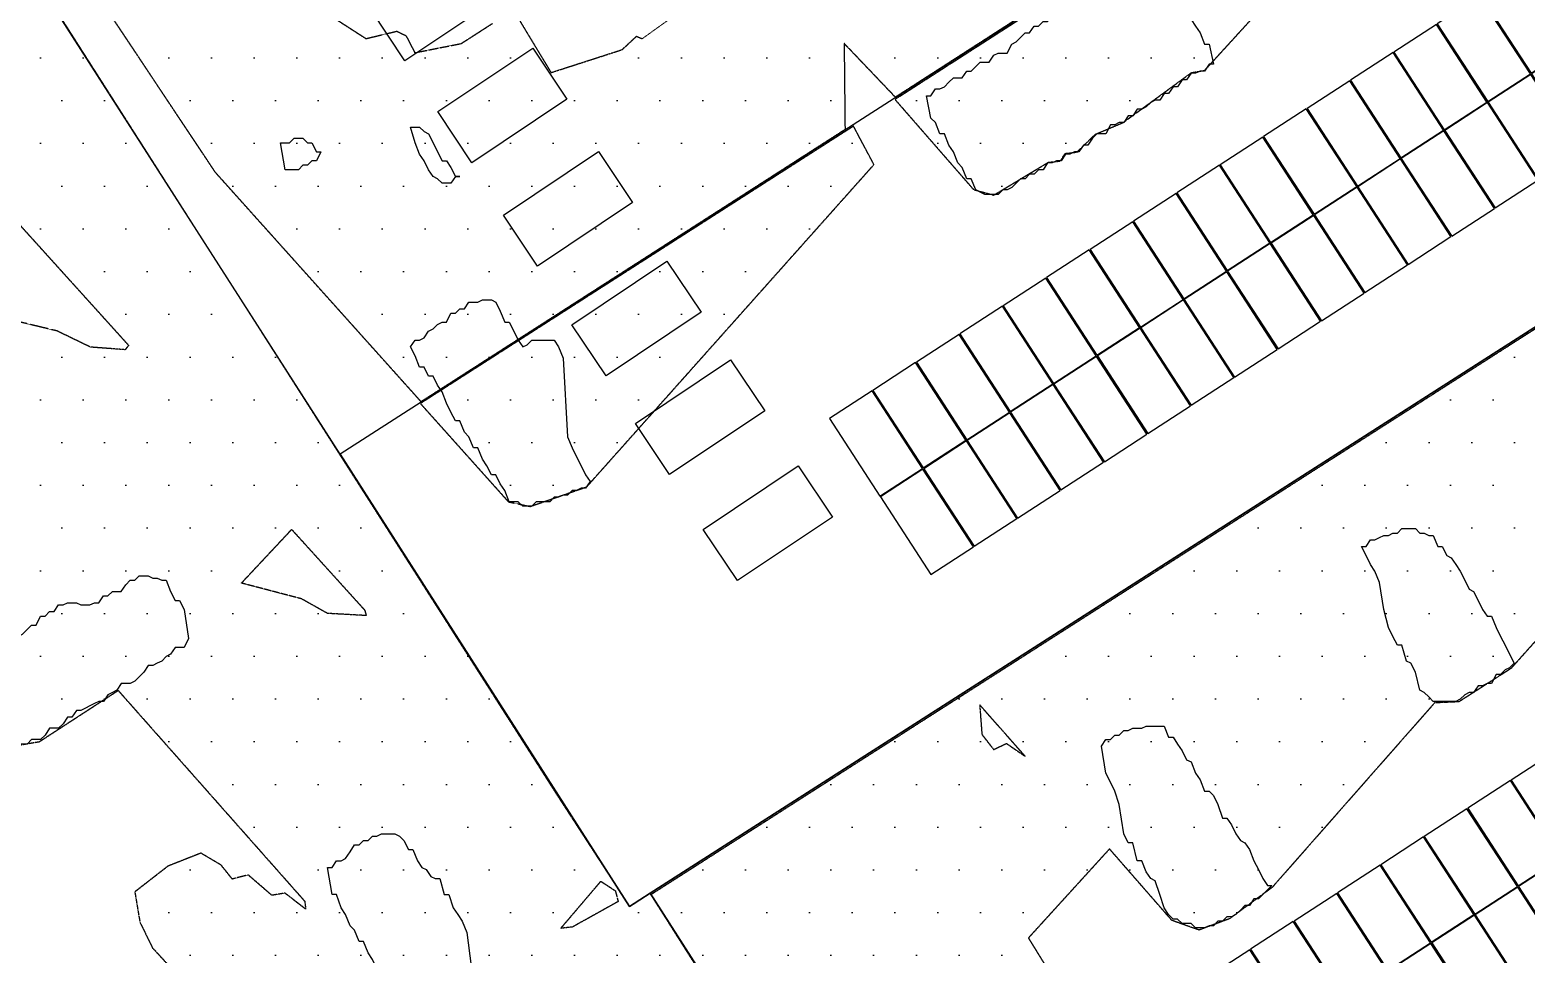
# Model space of a CAD drawing. Header units: millimetres. Extents: x -245826 to 350363, y -160205 to 260795.
# Drawn here: x -54052 to -20695, y -36166 to -15570 of the extents above; entities that cross this region are included whole.
import ezdxf

# ---------------------------------------------------------------- set-up
doc = ezdxf.new("R2010")
doc.units = ezdxf.units.MM
doc.linetypes.add('DASHED', pattern=[1.524, 1.27, -0.254])
for name, color, linetype in [('Module', 7, 'ByLayer'), ('Obstruction', 7, 'ByLayer'), ('Ridge Line', 7, 'ByLayer'), ('Shading', 8, 'DASHED')]:
    doc.layers.add(name, color=color, linetype=linetype)

# ---------------------------------------------------------------- blocks, each defined once
blk = doc.blocks.new('*U1')
at = {"layer": 'Ridge Line', "color": 30}
for p, q in [((-8620, -301, 19048), (-47137, -25025, 19047)), ((-8620, -301, 19107), (-47137, -25025, 19107)), ((-6840, -13456, 9448), (-40222, -34806, 9448)), ((-40222, -34806, 18755), (-6840, -13456, 18755)), ((-47137, -25025, 11038), (-53590, -14948, 11038)), ((-47137, -25025, 19107), (-53590, -14948, 18815)), ((-40685, -35103, 11038), (-47137, -25025, 11038)), ((-47137, -25025, 19047), (-40685, -35103, 18755)), ((-40222, -34806, 11038), (-40685, -35103, 11038)), ((-40685, -35103, 18755), (-40222, -34806, 18755)), ((-40222, -34806, 9448), (-33058, -46006, 9448)), ((-33058, -46006, 11038), (-40222, -34806, 11038))]:
    blk.add_line(p, q, dxfattribs=at)
at = {"flags": 1}
for tag in ['unit_id', 'unit_name']:
    blk.add_attdef(tag, (0, 0), '', height=2.5, dxfattribs=at)
blk = doc.blocks.new('*U10')
at = {"layer": 'Module', "color": 0}
blk.add_polyline3d([(0, 0, 0), (95.1, 61.7, 0), (-17.2, 234.8, 119.1), (-112.3, 173, 119.1)], close=True, dxfattribs=at)
at = {"flags": 1}
for tag in ['mounting-hole-spacing1', 'mounting-hole-spacing2', 'module-material', 'vmpo', 'voco', 'silicon-material', 'panel-length', 'panel-width', 'panel-height', 'userid', 'theme', 'note', 'name', 'pmax', 'company-name', 'id', 'impo', 'isco']:
    blk.add_attdef(tag, (0, 0), '', height=2.5, dxfattribs=at)
blk = doc.blocks.new('*U11')
at = {"layer": 'Module', "color": 1}
for p in [(-1990.5, -3401.9, 1114.9), (-2087.3, -3464.7, 1114.9), (-2184.1, -3527.6, 1114.9), (-2280.9, -3590.4, 1114.9), (-2377.7, -3653.2, 1114.9), (-1974.1, -3639.2, 994.8), (-2070.9, -3702, 994.8), (-2474.5, -3716.1, 1114.9), (-2167.7, -3764.9, 994.8), (-2571.3, -3778.9, 1114.9), (-2264.5, -3827.7, 994.8), (-2668.1, -3841.7, 1114.9)]:
    blk.add_blockref('*U10', p, dxfattribs=at)
at = {"flags": 1}
for tag in ['offset-x', 'offset-y', 'mode', 'tilt', 'azimuth', 'align', 'array-mode', 'panel-x', 'panel-y', 'panel-per-row', 'bracket-type', 'bracket-value', 'row-per-array']:
    blk.add_attdef(tag, (0, 0), '', height=2.5, dxfattribs=at)
blk = doc.blocks.new('*U16')
at = {"layer": 'Module', "color": 0}
blk.add_polyline3d([(0, 0, 0), (95.1, 61.7, 0), (-17.2, 234.8, 119.1), (-112.3, 173, 119.1)], close=True, dxfattribs=at)
at = {"flags": 1}
for tag in ['mounting-hole-spacing1', 'mounting-hole-spacing2', 'module-material', 'vmpo', 'voco', 'silicon-material', 'panel-length', 'panel-width', 'panel-height', 'userid', 'theme', 'note', 'name', 'pmax', 'company-name', 'id', 'impo', 'isco']:
    blk.add_attdef(tag, (0, 0), '', height=2.5, dxfattribs=at)
blk = doc.blocks.new('*U17')
at = {"layer": 'Module', "color": 72}
for p in [(-703.2, -773.9, 2052.5), (-800, -836.8, 2052.5), (-896.8, -899.6, 2052.4), (-993.6, -962.4, 2052.4), (-589.9, -948.4, 1932.4), (-1090.4, -1025.3, 2052.4), (-686.7, -1011.2, 1932.4), (-1187.1, -1088.1, 2052.4), (-783.5, -1074.1, 1932.3), (-1283.9, -1150.9, 2052.4), (-880.3, -1136.9, 1932.3), (-977.1, -1199.7, 1932.3), (-1380.7, -1213.8, 2052.4), (-1073.9, -1262.6, 1932.3), (-1477.5, -1276.6, 2052.3), (-1170.7, -1325.4, 1932.3), (-1574.3, -1339.4, 2052.3), (-1267.5, -1388.2, 1932.3), (-1671.1, -1402.3, 2052.3), (-1767.9, -1465.1, 2052.3), (-1364.3, -1451.1, 1932.2), (-1864.7, -1527.9, 2052.3), (-1461.1, -1513.9, 1932.2), (-1961.5, -1590.8, 2052.3), (-1557.9, -1576.7, 1932.2), (-2058.3, -1653.6, 2052.2), (-1654.6, -1639.6, 1932.2), (-1751.4, -1702.4, 1932.2), (-2155.1, -1716.4, 2052.2), (-1848.2, -1765.2, 1932.2), (-2251.9, -1779.3, 2052.2), (-1945, -1828.1, 1932.1), (-2348.7, -1842.1, 2052.2), (-2041.8, -1890.9, 1932.1), (-2445.5, -1904.9, 2052.2), (-2542.3, -1967.8, 2052.2), (-2138.6, -1953.8, 1932.1), (-2639.1, -2030.6, 2052.1), (-2235.4, -2016.6, 1932.1), (-2735.8, -2093.4, 2052.1), (-2332.2, -2079.4, 1932.1), (-2832.6, -2156.3, 2052.1), (-2429, -2142.3, 1932.1), (-2929.4, -2219.1, 2052.1), (-2525.8, -2205.1, 1932), (-2622.6, -2267.9, 1932), (-3026.2, -2281.9, 2052.1), (-2719.4, -2330.8, 1932), (-3123, -2344.8, 2052.1), (-2816.2, -2393.6, 1932), (-3219.8, -2407.6, 2052), (-2913, -2456.4, 1932), (-3316.6, -2470.5, 2052), (-3413.4, -2533.3, 2052), (-3009.8, -2519.3, 1932), (-3510.2, -2596.1, 2052), (-3106.5, -2582.1, 1931.9), (-3203.3, -2644.9, 1931.9), (-3300.1, -2707.8, 1931.9), (-3396.9, -2770.6, 1931.9)]:
    blk.add_blockref('*U16', p, dxfattribs=at)
at = {"flags": 1}
for tag in ['offset-x', 'offset-y', 'mode', 'tilt', 'azimuth', 'align', 'array-mode', 'panel-x', 'panel-y', 'panel-per-row', 'bracket-type', 'bracket-value', 'row-per-array']:
    blk.add_attdef(tag, (0, 0), '', height=2.5, dxfattribs=at)
blk = doc.blocks.new('*U110')
at = {"layer": 'Obstruction', "color": 1}
blk.add_polyline3d([(-30164, -31535, 11829), (-30064, -31385, 11829), (-29964, -31385, 11829), (-29864, -31285, 11829), (-29764, -31285, 11829), (-29664, -31185, 11829), (-29564, -31185, 11829), (-29464, -31135, 11829), (-29364, -31135, 11829), (-29264, -31135, 11829), (-29164, -31085, 11829), (-29064, -31085, 11829), (-28964, -31085, 11829), (-28864, -31085, 11829), (-28764, -31085, 11829), (-28664, -31335, 11829), (-28564, -31335, 11829), (-28464, -31485, 11829), (-28364, -31635, 11829), (-28264, -31835, 11829), (-28164, -31885, 11829), (-28064, -32135, 11829), (-27964, -32285, 11829), (-27864, -32535, 11829), (-27764, -32535, 11829), (-27664, -32635, 11829), (-27564, -32835, 11829), (-27464, -33135, 11829), (-27364, -33135, 11829), (-27264, -33285, 11829), (-27164, -33485, 11829), (-27064, -33635, 11829), (-26964, -33685, 11829), (-26864, -33835, 11829), (-26764, -34085, 11829), (-26664, -34285, 11829), (-26564, -34485, 11829), (-26464, -34635, 11829), (-26464, -34635, 11829), (-26364, -34635, 11829), (-26364, -34635, 11829), (-26464, -34735, 11829), (-26564, -34835, 11829), (-26664, -34935, 11829), (-26764, -34935, 11829), (-26864, -35085, 11829), (-26964, -35085, 11829), (-27064, -35185, 11829), (-27164, -35285, 11829), (-27264, -35335, 11829), (-27364, -35335, 11829), (-27464, -35435, 11829), (-27564, -35435, 11829), (-27664, -35535, 11829), (-27764, -35535, 11829), (-27864, -35585, 11829), (-27964, -35585, 11829), (-28064, -35585, 11829), (-28164, -35485, 11829), (-28264, -35485, 11829), (-28364, -35485, 11829), (-28464, -35385, 11829), (-28564, -35385, 11829), (-28664, -35285, 11829), (-28764, -35135, 11829), (-28864, -34835, 11829), (-28964, -34535, 11829), (-29064, -34485, 11829), (-29164, -34335, 11829), (-29264, -34085, 11829), (-29364, -34085, 11829), (-29464, -33685, 11829), (-29564, -33685, 11829), (-29664, -33485, 11829), (-29764, -32835, 11829), (-29864, -32535, 11829), (-29964, -32335, 11829), (-30064, -32135, 11829), (-30064, -32135, 11829)], close=True, dxfattribs=at)
at = {"flags": 1}
for tag in ['height', 'shape']:
    blk.add_attdef(tag, (0, 0), '', height=2.5, dxfattribs=at)
blk = doc.blocks.new('*U111')
at = {"layer": 'Obstruction', "color": 1}
blk.add_polyline3d([(-24364, -27085, 11629), (-24264, -27085, 11629), (-24164, -26935, 11629), (-24064, -26935, 11629), (-23964, -26885, 11629), (-23864, -26835, 11629), (-23764, -26835, 11629), (-23664, -26785, 11629), (-23564, -26785, 11629), (-23464, -26685, 11629), (-23364, -26685, 11629), (-23264, -26685, 11629), (-23164, -26685, 11629), (-23064, -26785, 11629), (-22964, -26785, 11629), (-22864, -26835, 11629), (-22764, -26835, 11629), (-22664, -27085, 11629), (-22564, -27085, 11629), (-22464, -27285, 11629), (-22364, -27335, 11629), (-22264, -27485, 11629), (-22164, -27635, 11629), (-22064, -27835, 11629), (-21964, -28035, 11629), (-21864, -28085, 11629), (-21764, -28285, 11629), (-21664, -28485, 11629), (-21564, -28635, 11629), (-21464, -28635, 11629), (-21364, -28885, 11629), (-21264, -29085, 11629), (-21164, -29285, 11629), (-21064, -29485, 11629), (-21064, -29485, 11629), (-20964, -29685, 11629), (-20964, -29685, 11629), (-21064, -29785, 11629), (-21164, -29835, 11629), (-21264, -29935, 11629), (-21364, -29935, 11629), (-21464, -30135, 11629), (-21564, -30135, 11629), (-21664, -30185, 11629), (-21764, -30185, 11629), (-21864, -30335, 11629), (-21964, -30335, 11629), (-22064, -30385, 11629), (-22164, -30485, 11629), (-22264, -30535, 11629), (-22364, -30535, 11629), (-22464, -30535, 11629), (-22564, -30535, 11629), (-22664, -30535, 11629), (-22764, -30535, 11629), (-22864, -30435, 11629), (-22964, -30335, 11629), (-23064, -30285, 11629), (-23164, -29885, 11629), (-23264, -29685, 11629), (-23364, -29635, 11629), (-23464, -29285, 11629), (-23564, -29285, 11629), (-23664, -29085, 11629), (-23764, -28885, 11629), (-23864, -28485, 11629), (-23964, -27885, 11629), (-24064, -27635, 11629), (-24164, -27485, 11629), (-24264, -27285, 11629), (-24264, -27285, 11629)], close=True, dxfattribs=at)
at = {"flags": 1}
for tag in ['height', 'shape']:
    blk.add_attdef(tag, (0, 0), '', height=2.5, dxfattribs=at)
blk = doc.blocks.new('*U120')
at = {"layer": 'Obstruction', "color": 1}
blk.add_polyline3d([(-47414, -34235, 13329), (-47314, -34235, 13329), (-47214, -34085, 13329), (-47114, -34085, 13329), (-47014, -34035, 13329), (-46914, -33885, 13329), (-46814, -33735, 13329), (-46714, -33735, 13329), (-46614, -33635, 13329), (-46514, -33635, 13329), (-46414, -33535, 13329), (-46314, -33535, 13329), (-46214, -33485, 13329), (-46114, -33485, 13329), (-46014, -33485, 13329), (-45914, -33485, 13329), (-45814, -33535, 13329), (-45714, -33635, 13329), (-45614, -33835, 13329), (-45514, -33835, 13329), (-45414, -34085, 13329), (-45314, -34235, 13329), (-45214, -34285, 13329), (-45114, -34435, 13329), (-45014, -34485, 13329), (-44914, -34485, 13329), (-44814, -34835, 13329), (-44714, -34835, 13329), (-44614, -35135, 13329), (-44514, -35285, 13329), (-44414, -35435, 13329), (-44314, -35685, 13329), (-44214, -36435, 13329), (-44114, -36435, 13329), (-44014, -36635, 13329), (-43914, -36635, 13329), (-43814, -36835, 13329), (-43814, -36835, 13329), (-43714, -37085, 13329), (-43714, -37085, 13329), (-43814, -37335, 13329), (-43914, -37335, 13329), (-44014, -37335, 13329), (-44114, -37485, 13329), (-44214, -37485, 13329), (-44314, -37635, 13329), (-44414, -37685, 13329), (-44514, -37835, 13329), (-44614, -37885, 13329), (-44714, -37885, 13329), (-44814, -38085, 13329), (-44914, -38085, 13329), (-45014, -38085, 13329), (-45114, -37885, 13329), (-45214, -37885, 13329), (-45314, -37885, 13329), (-45414, -37685, 13329), (-45514, -37685, 13329), (-45614, -37485, 13329), (-45714, -37335, 13329), (-45814, -37085, 13329), (-45914, -36885, 13329), (-46014, -36835, 13329), (-46114, -36685, 13329), (-46214, -36485, 13329), (-46314, -36485, 13329), (-46414, -36285, 13329), (-46514, -36135, 13329), (-46614, -35885, 13329), (-46714, -35885, 13329), (-46814, -35635, 13329), (-46914, -35535, 13329), (-47014, -35285, 13329), (-47114, -35135, 13329), (-47214, -34835, 13329), (-47314, -34835, 13329), (-47314, -34835, 13329)], close=True, dxfattribs=at)
at = {"flags": 1}
for tag in ['height', 'shape']:
    blk.add_attdef(tag, (0, 0), '', height=2.5, dxfattribs=at)
blk = doc.blocks.new('*U123')
at = {"layer": 'Obstruction', "color": 1}
blk.add_polyline3d([(-55214, -29635, 13429), (-55114, -29635, 13429), (-55014, -29485, 13429), (-54914, -29485, 13429), (-54814, -29335, 13429), (-54714, -29335, 13429), (-54614, -29185, 13429), (-54514, -29185, 13429), (-54414, -29085, 13429), (-54314, -29085, 13429), (-54214, -29035, 13429), (-54114, -28935, 13429), (-54014, -28835, 13429), (-53914, -28835, 13429), (-53814, -28635, 13429), (-53714, -28635, 13429), (-53614, -28535, 13429), (-53514, -28535, 13429), (-53414, -28385, 13429), (-53314, -28385, 13429), (-53214, -28335, 13429), (-53114, -28335, 13429), (-53014, -28335, 13429), (-52914, -28385, 13429), (-52814, -28385, 13429), (-52714, -28385, 13429), (-52614, -28335, 13429), (-52514, -28335, 13429), (-52414, -28185, 13429), (-52314, -28185, 13429), (-52214, -28085, 13429), (-52114, -28085, 13429), (-52014, -28085, 13429), (-51914, -27935, 13429), (-51814, -27835, 13429), (-51714, -27835, 13429), (-51614, -27735, 13429), (-51514, -27735, 13429), (-51414, -27735, 13429), (-51314, -27785, 13429), (-51214, -27785, 13429), (-51114, -27835, 13429), (-51014, -27835, 13429), (-50914, -28085, 13429), (-50814, -28285, 13429), (-50714, -28285, 13429), (-50614, -28485, 13429), (-50614, -28485, 13429), (-50514, -29135, 13429), (-50514, -29135, 13429), (-50614, -29335, 13429), (-50714, -29335, 13429), (-50814, -29335, 13429), (-50914, -29485, 13429), (-51014, -29535, 13429), (-51114, -29635, 13429), (-51214, -29685, 13429), (-51314, -29735, 13429), (-51414, -29735, 13429), (-51514, -29885, 13429), (-51614, -29985, 13429), (-51714, -30085, 13429), (-51814, -30135, 13429), (-51914, -30135, 13429), (-52014, -30135, 13429), (-52114, -30285, 13429), (-52214, -30335, 13429), (-52314, -30385, 13429), (-52414, -30535, 13429), (-52514, -30535, 13429), (-52614, -30585, 13429), (-52714, -30635, 13429), (-52814, -30685, 13429), (-52914, -30735, 13429), (-53014, -30735, 13429), (-53114, -30885, 13429), (-53214, -30885, 13429), (-53314, -31035, 13429), (-53414, -31135, 13429), (-53514, -31135, 13429), (-53614, -31135, 13429), (-53714, -31285, 13429), (-53814, -31385, 13429), (-53914, -31385, 13429), (-54014, -31385, 13429), (-54114, -31485, 13429), (-54214, -31485, 13429), (-54314, -31485, 13429), (-54414, -31485, 13429), (-54514, -31335, 13429), (-54614, -31085, 13429), (-54714, -31085, 13429), (-54814, -30635, 13429), (-54914, -30535, 13429), (-55014, -30335, 13429), (-55114, -30335, 13429), (-55114, -30335, 13429)], close=True, dxfattribs=at)
at = {"flags": 1}
for tag in ['height', 'shape']:
    blk.add_attdef(tag, (0, 0), '', height=2.5, dxfattribs=at)
blk = doc.blocks.new('*U145')
at = {"layer": 'Obstruction', "color": 1}
blk.add_polyline3d([(-48464, -18085, 19679), (-48364, -18085, 19679), (-48264, -18085, 19679), (-48164, -17985, 19679), (-48064, -17985, 19679), (-47964, -17985, 19679), (-47864, -18085, 19679), (-47764, -18085, 19679), (-47664, -18285, 19679), (-47664, -18285, 19679), (-47564, -18285, 19679), (-47564, -18285, 19679), (-47664, -18485, 19679), (-47764, -18485, 19679), (-47864, -18585, 19679), (-47964, -18585, 19679), (-48064, -18685, 19679), (-48164, -18685, 19679), (-48264, -18685, 19679), (-48364, -18685, 19679), (-48364, -18685, 19679)], close=True, dxfattribs=at)
at = {"flags": 1}
for tag in ['height', 'shape']:
    blk.add_attdef(tag, (0, 0), '', height=2.5, dxfattribs=at)
blk = doc.blocks.new('*U146')
at = {"layer": 'Obstruction', "color": 1}
blk.add_polyline3d([(-45564, -17735, 19729), (-45464, -17735, 19729), (-45364, -17735, 19729), (-45264, -17835, 19729), (-45164, -17885, 19729), (-45064, -18085, 19729), (-44964, -18285, 19729), (-44864, -18485, 19729), (-44764, -18485, 19729), (-44664, -18635, 19729), (-44564, -18835, 19729), (-44564, -18835, 19729), (-44464, -18835, 19729), (-44464, -18835, 19729), (-44564, -18835, 19729), (-44664, -18985, 19729), (-44764, -18985, 19729), (-44864, -18985, 19729), (-44964, -18885, 19729), (-45064, -18835, 19729), (-45164, -18685, 19729), (-45264, -18485, 19729), (-45364, -18335, 19729), (-45464, -18085, 19729), (-45464, -18085, 19729)], close=True, dxfattribs=at)
at = {"flags": 1}
for tag in ['height', 'shape']:
    blk.add_attdef(tag, (0, 0), '', height=2.5, dxfattribs=at)
blk = doc.blocks.new('*U147')
at = {"layer": 'Obstruction', "color": 1}
blk.add_polyline3d([(-34064, -17035, 22129), (-33964, -17035, 22129), (-33864, -16885, 22129), (-33764, -16885, 22129), (-33664, -16835, 22129), (-33564, -16735, 22129), (-33464, -16635, 22129), (-33364, -16635, 22129), (-33264, -16635, 22129), (-33164, -16485, 22129), (-33064, -16485, 22129), (-32964, -16385, 22129), (-32864, -16285, 22129), (-32764, -16285, 22129), (-32664, -16285, 22129), (-32564, -16135, 22129), (-32464, -16085, 22129), (-32364, -16085, 22129), (-32264, -16085, 22129), (-32164, -15885, 22129), (-32064, -15835, 22129), (-31964, -15735, 22129), (-31864, -15635, 22129), (-31764, -15635, 22129), (-31664, -15485, 22129), (-31564, -15485, 22129), (-31464, -15385, 22129), (-31364, -15385, 22129), (-31264, -15285, 22129), (-31164, -15285, 22129), (-31064, -15235, 22129), (-30964, -15135, 22129), (-30864, -15035, 22129), (-30764, -15035, 22129), (-30664, -14835, 22129), (-30564, -14835, 22129), (-30464, -14685, 22129), (-30364, -14685, 22129), (-30264, -14485, 22129), (-30164, -14485, 22129), (-30064, -14385, 22129), (-29964, -14385, 22129), (-29864, -14335, 22129), (-29764, -14335, 22129), (-29664, -14285, 22129), (-29564, -14285, 22129), (-29464, -14135, 22129), (-29364, -14135, 22129), (-29264, -14135, 22129), (-29164, -14135, 22129), (-29064, -14135, 22129), (-28964, -14285, 22129), (-28864, -14485, 22129), (-28764, -14485, 22129), (-28664, -14635, 22129), (-28564, -14635, 22129), (-28464, -14835, 22129), (-28364, -15085, 22129), (-28264, -15335, 22129), (-28164, -15335, 22129), (-28064, -15485, 22129), (-27964, -15635, 22129), (-27864, -15885, 22129), (-27764, -15885, 22129), (-27764, -15885, 22129), (-27664, -16335, 22129), (-27664, -16335, 22129), (-27764, -16335, 22129), (-27864, -16485, 22129), (-27964, -16485, 22129), (-28064, -16535, 22129), (-28164, -16535, 22129), (-28264, -16685, 22129), (-28364, -16685, 22129), (-28464, -16835, 22129), (-28564, -16835, 22129), (-28664, -16985, 22129), (-28764, -16985, 22129), (-28864, -17135, 22129), (-28964, -17135, 22129), (-29064, -17185, 22129), (-29164, -17285, 22129), (-29264, -17335, 22129), (-29364, -17335, 22129), (-29464, -17485, 22129), (-29564, -17485, 22129), (-29664, -17635, 22129), (-29764, -17635, 22129), (-29864, -17685, 22129), (-29964, -17685, 22129), (-30064, -17885, 22129), (-30164, -17885, 22129), (-30264, -17885, 22129), (-30364, -17985, 22129), (-30464, -18135, 22129), (-30564, -18135, 22129), (-30664, -18285, 22129), (-30764, -18285, 22129), (-30864, -18335, 22129), (-30964, -18335, 22129), (-31064, -18485, 22129), (-31164, -18485, 22129), (-31264, -18535, 22129), (-31364, -18535, 22129), (-31464, -18685, 22129), (-31564, -18685, 22129), (-31664, -18785, 22129), (-31764, -18785, 22129), (-31864, -18885, 22129), (-31964, -18885, 22129), (-32064, -18985, 22129), (-32164, -19085, 22129), (-32264, -19135, 22129), (-32364, -19135, 22129), (-32464, -19235, 22129), (-32564, -19235, 22129), (-32664, -19235, 22129), (-32764, -19235, 22129), (-32864, -19185, 22129), (-32964, -19135, 22129), (-33064, -18885, 22129), (-33164, -18885, 22129), (-33264, -18635, 22129), (-33364, -18535, 22129), (-33464, -18285, 22129), (-33564, -18135, 22129), (-33664, -17885, 22129), (-33764, -17885, 22129), (-33864, -17635, 22129), (-33964, -17535, 22129), (-33964, -17535, 22129)], close=True, dxfattribs=at)
at = {"flags": 1}
for tag in ['height', 'shape']:
    blk.add_attdef(tag, (0, 0), '', height=2.5, dxfattribs=at)
blk = doc.blocks.new('*U151')
at = {"layer": 'Obstruction', "color": 1}
blk.add_polyline3d([(-45564, -22635, 21279), (-45464, -22485, 21279), (-45364, -22485, 21279), (-45264, -22435, 21279), (-45164, -22285, 21279), (-45064, -22235, 21279), (-44964, -22135, 21279), (-44864, -22085, 21279), (-44764, -22085, 21279), (-44664, -21885, 21279), (-44564, -21885, 21279), (-44464, -21785, 21279), (-44364, -21785, 21279), (-44264, -21635, 21279), (-44164, -21635, 21279), (-44064, -21635, 21279), (-43964, -21585, 21279), (-43864, -21585, 21279), (-43764, -21585, 21279), (-43664, -21635, 21279), (-43564, -21835, 21279), (-43464, -22085, 21279), (-43364, -22085, 21279), (-43264, -22285, 21279), (-43164, -22485, 21279), (-43064, -22635, 21279), (-42964, -22585, 21279), (-42864, -22485, 21279), (-42764, -22485, 21279), (-42664, -22485, 21279), (-42564, -22485, 21279), (-42464, -22485, 21279), (-42364, -22485, 21279), (-42264, -22635, 21279), (-42164, -22885, 21279), (-42064, -24635, 21279), (-41964, -24885, 21279), (-41864, -25085, 21279), (-41764, -25285, 21279), (-41664, -25485, 21279), (-41664, -25485, 21279), (-41564, -25635, 21279), (-41564, -25635, 21279), (-41664, -25785, 21279), (-41764, -25785, 21279), (-41864, -25835, 21279), (-41964, -25835, 21279), (-42064, -25935, 21279), (-42164, -25935, 21279), (-42264, -25985, 21279), (-42364, -25985, 21279), (-42464, -26085, 21279), (-42564, -26085, 21279), (-42664, -26085, 21279), (-42764, -26085, 21279), (-42864, -26185, 21279), (-42964, -26185, 21279), (-43064, -26185, 21279), (-43164, -26085, 21279), (-43264, -26085, 21279), (-43364, -26085, 21279), (-43464, -25835, 21279), (-43564, -25685, 21279), (-43664, -25485, 21279), (-43764, -25485, 21279), (-43864, -25285, 21279), (-43964, -25135, 21279), (-44064, -24885, 21279), (-44164, -24885, 21279), (-44264, -24635, 21279), (-44364, -24535, 21279), (-44464, -24285, 21279), (-44564, -24285, 21279), (-44664, -24085, 21279), (-44764, -23885, 21279), (-44864, -23635, 21279), (-44964, -23485, 21279), (-45064, -23285, 21279), (-45164, -23285, 21279), (-45264, -23085, 21279), (-45364, -23085, 21279), (-45464, -22835, 21279), (-45464, -22835, 21279)], close=True, dxfattribs=at)
at = {"flags": 1}
for tag in ['height', 'shape']:
    blk.add_attdef(tag, (0, 0), '', height=2.5, dxfattribs=at)
blk = doc.blocks.new('*U232')
at = {"layer": 'Obstruction', "color": 1}
blk.add_polyline3d([(-30164, -31535, 11829), (-30064, -31385, 11829), (-29964, -31385, 11829), (-29864, -31285, 11829), (-29764, -31285, 11829), (-29664, -31185, 11829), (-29564, -31185, 11829), (-29464, -31135, 11829), (-29364, -31135, 11829), (-29264, -31135, 11829), (-29164, -31085, 11829), (-29064, -31085, 11829), (-28964, -31085, 11829), (-28864, -31085, 11829), (-28764, -31085, 11829), (-28664, -31335, 11829), (-28564, -31335, 11829), (-28464, -31485, 11829), (-28364, -31635, 11829), (-28264, -31835, 11829), (-28164, -31885, 11829), (-28064, -32135, 11829), (-27964, -32285, 11829), (-27864, -32535, 11829), (-27764, -32535, 11829), (-27664, -32635, 11829), (-27564, -32835, 11829), (-27464, -33135, 11829), (-27364, -33135, 11829), (-27264, -33285, 11829), (-27164, -33485, 11829), (-27064, -33635, 11829), (-26964, -33685, 11829), (-26864, -33835, 11829), (-26764, -34085, 11829), (-26664, -34285, 11829), (-26564, -34485, 11829), (-26464, -34635, 11829), (-26464, -34635, 11829), (-26364, -34635, 11829), (-26364, -34635, 11829), (-26464, -34735, 11829), (-26564, -34835, 11829), (-26664, -34935, 11829), (-26764, -34935, 11829), (-26864, -35085, 11829), (-26964, -35085, 11829), (-27064, -35185, 11829), (-27164, -35285, 11829), (-27264, -35335, 11829), (-27364, -35335, 11829), (-27464, -35435, 11829), (-27564, -35435, 11829), (-27664, -35535, 11829), (-27764, -35535, 11829), (-27864, -35585, 11829), (-27964, -35585, 11829), (-28064, -35585, 11829), (-28164, -35485, 11829), (-28264, -35485, 11829), (-28364, -35485, 11829), (-28464, -35385, 11829), (-28564, -35385, 11829), (-28664, -35285, 11829), (-28764, -35135, 11829), (-28864, -34835, 11829), (-28964, -34535, 11829), (-29064, -34485, 11829), (-29164, -34335, 11829), (-29264, -34085, 11829), (-29364, -34085, 11829), (-29464, -33685, 11829), (-29564, -33685, 11829), (-29664, -33485, 11829), (-29764, -32835, 11829), (-29864, -32535, 11829), (-29964, -32335, 11829), (-30064, -32135, 11829), (-30064, -32135, 11829)], close=True, dxfattribs=at)
at = {"flags": 1}
for tag in ['height', 'shape']:
    blk.add_attdef(tag, (0, 0), '', height=2.5, dxfattribs=at)
blk = doc.blocks.new('*U233')
at = {"layer": 'Obstruction', "color": 1}
blk.add_polyline3d([(-24364, -27085, 11629), (-24264, -27085, 11629), (-24164, -26935, 11629), (-24064, -26935, 11629), (-23964, -26885, 11629), (-23864, -26835, 11629), (-23764, -26835, 11629), (-23664, -26785, 11629), (-23564, -26785, 11629), (-23464, -26685, 11629), (-23364, -26685, 11629), (-23264, -26685, 11629), (-23164, -26685, 11629), (-23064, -26785, 11629), (-22964, -26785, 11629), (-22864, -26835, 11629), (-22764, -26835, 11629), (-22664, -27085, 11629), (-22564, -27085, 11629), (-22464, -27285, 11629), (-22364, -27335, 11629), (-22264, -27485, 11629), (-22164, -27635, 11629), (-22064, -27835, 11629), (-21964, -28035, 11629), (-21864, -28085, 11629), (-21764, -28285, 11629), (-21664, -28485, 11629), (-21564, -28635, 11629), (-21464, -28635, 11629), (-21364, -28885, 11629), (-21264, -29085, 11629), (-21164, -29285, 11629), (-21064, -29485, 11629), (-21064, -29485, 11629), (-20964, -29685, 11629), (-20964, -29685, 11629), (-21064, -29785, 11629), (-21164, -29835, 11629), (-21264, -29935, 11629), (-21364, -29935, 11629), (-21464, -30135, 11629), (-21564, -30135, 11629), (-21664, -30185, 11629), (-21764, -30185, 11629), (-21864, -30335, 11629), (-21964, -30335, 11629), (-22064, -30385, 11629), (-22164, -30485, 11629), (-22264, -30535, 11629), (-22364, -30535, 11629), (-22464, -30535, 11629), (-22564, -30535, 11629), (-22664, -30535, 11629), (-22764, -30535, 11629), (-22864, -30435, 11629), (-22964, -30335, 11629), (-23064, -30285, 11629), (-23164, -29885, 11629), (-23264, -29685, 11629), (-23364, -29635, 11629), (-23464, -29285, 11629), (-23564, -29285, 11629), (-23664, -29085, 11629), (-23764, -28885, 11629), (-23864, -28485, 11629), (-23964, -27885, 11629), (-24064, -27635, 11629), (-24164, -27485, 11629), (-24264, -27285, 11629), (-24264, -27285, 11629)], close=True, dxfattribs=at)
at = {"flags": 1}
for tag in ['height', 'shape']:
    blk.add_attdef(tag, (0, 0), '', height=2.5, dxfattribs=at)
blk = doc.blocks.new('*U242')
at = {"layer": 'Obstruction', "color": 1}
blk.add_polyline3d([(-47414, -34235, 13329), (-47314, -34235, 13329), (-47214, -34085, 13329), (-47114, -34085, 13329), (-47014, -34035, 13329), (-46914, -33885, 13329), (-46814, -33735, 13329), (-46714, -33735, 13329), (-46614, -33635, 13329), (-46514, -33635, 13329), (-46414, -33535, 13329), (-46314, -33535, 13329), (-46214, -33485, 13329), (-46114, -33485, 13329), (-46014, -33485, 13329), (-45914, -33485, 13329), (-45814, -33535, 13329), (-45714, -33635, 13329), (-45614, -33835, 13329), (-45514, -33835, 13329), (-45414, -34085, 13329), (-45314, -34235, 13329), (-45214, -34285, 13329), (-45114, -34435, 13329), (-45014, -34485, 13329), (-44914, -34485, 13329), (-44814, -34835, 13329), (-44714, -34835, 13329), (-44614, -35135, 13329), (-44514, -35285, 13329), (-44414, -35435, 13329), (-44314, -35685, 13329), (-44214, -36435, 13329), (-44114, -36435, 13329), (-44014, -36635, 13329), (-43914, -36635, 13329), (-43814, -36835, 13329), (-43814, -36835, 13329), (-43714, -37085, 13329), (-43714, -37085, 13329), (-43814, -37335, 13329), (-43914, -37335, 13329), (-44014, -37335, 13329), (-44114, -37485, 13329), (-44214, -37485, 13329), (-44314, -37635, 13329), (-44414, -37685, 13329), (-44514, -37835, 13329), (-44614, -37885, 13329), (-44714, -37885, 13329), (-44814, -38085, 13329), (-44914, -38085, 13329), (-45014, -38085, 13329), (-45114, -37885, 13329), (-45214, -37885, 13329), (-45314, -37885, 13329), (-45414, -37685, 13329), (-45514, -37685, 13329), (-45614, -37485, 13329), (-45714, -37335, 13329), (-45814, -37085, 13329), (-45914, -36885, 13329), (-46014, -36835, 13329), (-46114, -36685, 13329), (-46214, -36485, 13329), (-46314, -36485, 13329), (-46414, -36285, 13329), (-46514, -36135, 13329), (-46614, -35885, 13329), (-46714, -35885, 13329), (-46814, -35635, 13329), (-46914, -35535, 13329), (-47014, -35285, 13329), (-47114, -35135, 13329), (-47214, -34835, 13329), (-47314, -34835, 13329), (-47314, -34835, 13329)], close=True, dxfattribs=at)
at = {"flags": 1}
for tag in ['height', 'shape']:
    blk.add_attdef(tag, (0, 0), '', height=2.5, dxfattribs=at)
blk = doc.blocks.new('*U245')
at = {"layer": 'Obstruction', "color": 1}
blk.add_polyline3d([(-55214, -29635, 13429), (-55114, -29635, 13429), (-55014, -29485, 13429), (-54914, -29485, 13429), (-54814, -29335, 13429), (-54714, -29335, 13429), (-54614, -29185, 13429), (-54514, -29185, 13429), (-54414, -29085, 13429), (-54314, -29085, 13429), (-54214, -29035, 13429), (-54114, -28935, 13429), (-54014, -28835, 13429), (-53914, -28835, 13429), (-53814, -28635, 13429), (-53714, -28635, 13429), (-53614, -28535, 13429), (-53514, -28535, 13429), (-53414, -28385, 13429), (-53314, -28385, 13429), (-53214, -28335, 13429), (-53114, -28335, 13429), (-53014, -28335, 13429), (-52914, -28385, 13429), (-52814, -28385, 13429), (-52714, -28385, 13429), (-52614, -28335, 13429), (-52514, -28335, 13429), (-52414, -28185, 13429), (-52314, -28185, 13429), (-52214, -28085, 13429), (-52114, -28085, 13429), (-52014, -28085, 13429), (-51914, -27935, 13429), (-51814, -27835, 13429), (-51714, -27835, 13429), (-51614, -27735, 13429), (-51514, -27735, 13429), (-51414, -27735, 13429), (-51314, -27785, 13429), (-51214, -27785, 13429), (-51114, -27835, 13429), (-51014, -27835, 13429), (-50914, -28085, 13429), (-50814, -28285, 13429), (-50714, -28285, 13429), (-50614, -28485, 13429), (-50614, -28485, 13429), (-50514, -29135, 13429), (-50514, -29135, 13429), (-50614, -29335, 13429), (-50714, -29335, 13429), (-50814, -29335, 13429), (-50914, -29485, 13429), (-51014, -29535, 13429), (-51114, -29635, 13429), (-51214, -29685, 13429), (-51314, -29735, 13429), (-51414, -29735, 13429), (-51514, -29885, 13429), (-51614, -29985, 13429), (-51714, -30085, 13429), (-51814, -30135, 13429), (-51914, -30135, 13429), (-52014, -30135, 13429), (-52114, -30285, 13429), (-52214, -30335, 13429), (-52314, -30385, 13429), (-52414, -30535, 13429), (-52514, -30535, 13429), (-52614, -30585, 13429), (-52714, -30635, 13429), (-52814, -30685, 13429), (-52914, -30735, 13429), (-53014, -30735, 13429), (-53114, -30885, 13429), (-53214, -30885, 13429), (-53314, -31035, 13429), (-53414, -31135, 13429), (-53514, -31135, 13429), (-53614, -31135, 13429), (-53714, -31285, 13429), (-53814, -31385, 13429), (-53914, -31385, 13429), (-54014, -31385, 13429), (-54114, -31485, 13429), (-54214, -31485, 13429), (-54314, -31485, 13429), (-54414, -31485, 13429), (-54514, -31335, 13429), (-54614, -31085, 13429), (-54714, -31085, 13429), (-54814, -30635, 13429), (-54914, -30535, 13429), (-55014, -30335, 13429), (-55114, -30335, 13429), (-55114, -30335, 13429)], close=True, dxfattribs=at)
at = {"flags": 1}
for tag in ['height', 'shape']:
    blk.add_attdef(tag, (0, 0), '', height=2.5, dxfattribs=at)
blk = doc.blocks.new('*U267')
at = {"layer": 'Obstruction', "color": 1}
blk.add_polyline3d([(-48464, -18085, 19679), (-48364, -18085, 19679), (-48264, -18085, 19679), (-48164, -17985, 19679), (-48064, -17985, 19679), (-47964, -17985, 19679), (-47864, -18085, 19679), (-47764, -18085, 19679), (-47664, -18285, 19679), (-47664, -18285, 19679), (-47564, -18285, 19679), (-47564, -18285, 19679), (-47664, -18485, 19679), (-47764, -18485, 19679), (-47864, -18585, 19679), (-47964, -18585, 19679), (-48064, -18685, 19679), (-48164, -18685, 19679), (-48264, -18685, 19679), (-48364, -18685, 19679), (-48364, -18685, 19679)], close=True, dxfattribs=at)
at = {"flags": 1}
for tag in ['height', 'shape']:
    blk.add_attdef(tag, (0, 0), '', height=2.5, dxfattribs=at)
blk = doc.blocks.new('*U268')
at = {"layer": 'Obstruction', "color": 1}
blk.add_polyline3d([(-45564, -17735, 19729), (-45464, -17735, 19729), (-45364, -17735, 19729), (-45264, -17835, 19729), (-45164, -17885, 19729), (-45064, -18085, 19729), (-44964, -18285, 19729), (-44864, -18485, 19729), (-44764, -18485, 19729), (-44664, -18635, 19729), (-44564, -18835, 19729), (-44564, -18835, 19729), (-44464, -18835, 19729), (-44464, -18835, 19729), (-44564, -18835, 19729), (-44664, -18985, 19729), (-44764, -18985, 19729), (-44864, -18985, 19729), (-44964, -18885, 19729), (-45064, -18835, 19729), (-45164, -18685, 19729), (-45264, -18485, 19729), (-45364, -18335, 19729), (-45464, -18085, 19729), (-45464, -18085, 19729)], close=True, dxfattribs=at)
at = {"flags": 1}
for tag in ['height', 'shape']:
    blk.add_attdef(tag, (0, 0), '', height=2.5, dxfattribs=at)
blk = doc.blocks.new('*U269')
at = {"layer": 'Obstruction', "color": 1}
blk.add_polyline3d([(-34064, -17035, 22129), (-33964, -17035, 22129), (-33864, -16885, 22129), (-33764, -16885, 22129), (-33664, -16835, 22129), (-33564, -16735, 22129), (-33464, -16635, 22129), (-33364, -16635, 22129), (-33264, -16635, 22129), (-33164, -16485, 22129), (-33064, -16485, 22129), (-32964, -16385, 22129), (-32864, -16285, 22129), (-32764, -16285, 22129), (-32664, -16285, 22129), (-32564, -16135, 22129), (-32464, -16085, 22129), (-32364, -16085, 22129), (-32264, -16085, 22129), (-32164, -15885, 22129), (-32064, -15835, 22129), (-31964, -15735, 22129), (-31864, -15635, 22129), (-31764, -15635, 22129), (-31664, -15485, 22129), (-31564, -15485, 22129), (-31464, -15385, 22129), (-31364, -15385, 22129), (-31264, -15285, 22129), (-31164, -15285, 22129), (-31064, -15235, 22129), (-30964, -15135, 22129), (-30864, -15035, 22129), (-30764, -15035, 22129), (-30664, -14835, 22129), (-30564, -14835, 22129), (-30464, -14685, 22129), (-30364, -14685, 22129), (-30264, -14485, 22129), (-30164, -14485, 22129), (-30064, -14385, 22129), (-29964, -14385, 22129), (-29864, -14335, 22129), (-29764, -14335, 22129), (-29664, -14285, 22129), (-29564, -14285, 22129), (-29464, -14135, 22129), (-29364, -14135, 22129), (-29264, -14135, 22129), (-29164, -14135, 22129), (-29064, -14135, 22129), (-28964, -14285, 22129), (-28864, -14485, 22129), (-28764, -14485, 22129), (-28664, -14635, 22129), (-28564, -14635, 22129), (-28464, -14835, 22129), (-28364, -15085, 22129), (-28264, -15335, 22129), (-28164, -15335, 22129), (-28064, -15485, 22129), (-27964, -15635, 22129), (-27864, -15885, 22129), (-27764, -15885, 22129), (-27764, -15885, 22129), (-27664, -16335, 22129), (-27664, -16335, 22129), (-27764, -16335, 22129), (-27864, -16485, 22129), (-27964, -16485, 22129), (-28064, -16535, 22129), (-28164, -16535, 22129), (-28264, -16685, 22129), (-28364, -16685, 22129), (-28464, -16835, 22129), (-28564, -16835, 22129), (-28664, -16985, 22129), (-28764, -16985, 22129), (-28864, -17135, 22129), (-28964, -17135, 22129), (-29064, -17185, 22129), (-29164, -17285, 22129), (-29264, -17335, 22129), (-29364, -17335, 22129), (-29464, -17485, 22129), (-29564, -17485, 22129), (-29664, -17635, 22129), (-29764, -17635, 22129), (-29864, -17685, 22129), (-29964, -17685, 22129), (-30064, -17885, 22129), (-30164, -17885, 22129), (-30264, -17885, 22129), (-30364, -17985, 22129), (-30464, -18135, 22129), (-30564, -18135, 22129), (-30664, -18285, 22129), (-30764, -18285, 22129), (-30864, -18335, 22129), (-30964, -18335, 22129), (-31064, -18485, 22129), (-31164, -18485, 22129), (-31264, -18535, 22129), (-31364, -18535, 22129), (-31464, -18685, 22129), (-31564, -18685, 22129), (-31664, -18785, 22129), (-31764, -18785, 22129), (-31864, -18885, 22129), (-31964, -18885, 22129), (-32064, -18985, 22129), (-32164, -19085, 22129), (-32264, -19135, 22129), (-32364, -19135, 22129), (-32464, -19235, 22129), (-32564, -19235, 22129), (-32664, -19235, 22129), (-32764, -19235, 22129), (-32864, -19185, 22129), (-32964, -19135, 22129), (-33064, -18885, 22129), (-33164, -18885, 22129), (-33264, -18635, 22129), (-33364, -18535, 22129), (-33464, -18285, 22129), (-33564, -18135, 22129), (-33664, -17885, 22129), (-33764, -17885, 22129), (-33864, -17635, 22129), (-33964, -17535, 22129), (-33964, -17535, 22129)], close=True, dxfattribs=at)
at = {"flags": 1}
for tag in ['height', 'shape']:
    blk.add_attdef(tag, (0, 0), '', height=2.5, dxfattribs=at)
blk = doc.blocks.new('*U273')
at = {"layer": 'Obstruction', "color": 1}
blk.add_polyline3d([(-45564, -22635, 21279), (-45464, -22485, 21279), (-45364, -22485, 21279), (-45264, -22435, 21279), (-45164, -22285, 21279), (-45064, -22235, 21279), (-44964, -22135, 21279), (-44864, -22085, 21279), (-44764, -22085, 21279), (-44664, -21885, 21279), (-44564, -21885, 21279), (-44464, -21785, 21279), (-44364, -21785, 21279), (-44264, -21635, 21279), (-44164, -21635, 21279), (-44064, -21635, 21279), (-43964, -21585, 21279), (-43864, -21585, 21279), (-43764, -21585, 21279), (-43664, -21635, 21279), (-43564, -21835, 21279), (-43464, -22085, 21279), (-43364, -22085, 21279), (-43264, -22285, 21279), (-43164, -22485, 21279), (-43064, -22635, 21279), (-42964, -22585, 21279), (-42864, -22485, 21279), (-42764, -22485, 21279), (-42664, -22485, 21279), (-42564, -22485, 21279), (-42464, -22485, 21279), (-42364, -22485, 21279), (-42264, -22635, 21279), (-42164, -22885, 21279), (-42064, -24635, 21279), (-41964, -24885, 21279), (-41864, -25085, 21279), (-41764, -25285, 21279), (-41664, -25485, 21279), (-41664, -25485, 21279), (-41564, -25635, 21279), (-41564, -25635, 21279), (-41664, -25785, 21279), (-41764, -25785, 21279), (-41864, -25835, 21279), (-41964, -25835, 21279), (-42064, -25935, 21279), (-42164, -25935, 21279), (-42264, -25985, 21279), (-42364, -25985, 21279), (-42464, -26085, 21279), (-42564, -26085, 21279), (-42664, -26085, 21279), (-42764, -26085, 21279), (-42864, -26185, 21279), (-42964, -26185, 21279), (-43064, -26185, 21279), (-43164, -26085, 21279), (-43264, -26085, 21279), (-43364, -26085, 21279), (-43464, -25835, 21279), (-43564, -25685, 21279), (-43664, -25485, 21279), (-43764, -25485, 21279), (-43864, -25285, 21279), (-43964, -25135, 21279), (-44064, -24885, 21279), (-44164, -24885, 21279), (-44264, -24635, 21279), (-44364, -24535, 21279), (-44464, -24285, 21279), (-44564, -24285, 21279), (-44664, -24085, 21279), (-44764, -23885, 21279), (-44864, -23635, 21279), (-44964, -23485, 21279), (-45064, -23285, 21279), (-45164, -23285, 21279), (-45264, -23085, 21279), (-45364, -23085, 21279), (-45464, -22835, 21279), (-45464, -22835, 21279)], close=True, dxfattribs=at)
at = {"flags": 1}
for tag in ['height', 'shape']:
    blk.add_attdef(tag, (0, 0), '', height=2.5, dxfattribs=at)
blk = doc.blocks.new('*U274')
at = {"layer": 'Obstruction', "color": 1}
blk.add_polyline3d([(-46453, -15117, 16430), (-44335, -13700, 16430), (-43574, -14838, 16430), (-45692, -16255, 16430)], close=True, dxfattribs=at)
at = {"flags": 1}
for tag in ['height', 'shape']:
    blk.add_attdef(tag, (0, 0), '', height=2.5, dxfattribs=at)
blk = doc.blocks.new('*U275')
at = {"layer": 'Obstruction', "color": 1}
blk.add_polyline3d([(-44958, -17391, 16430), (-42840, -15974, 16430), (-42078, -17112, 16430), (-44197, -18529, 16430)], close=True, dxfattribs=at)
at = {"flags": 1}
for tag in ['height', 'shape']:
    blk.add_attdef(tag, (0, 0), '', height=2.5, dxfattribs=at)
blk = doc.blocks.new('*U276')
at = {"layer": 'Obstruction', "color": 1}
blk.add_polyline3d([(-43494, -19696, 16430), (-41376, -18279, 16430), (-40614, -19417, 16430), (-42732, -20835, 16430)], close=True, dxfattribs=at)
at = {"flags": 1}
for tag in ['height', 'shape']:
    blk.add_attdef(tag, (0, 0), '', height=2.5, dxfattribs=at)
blk = doc.blocks.new('*U277')
at = {"layer": 'Obstruction', "color": 1}
blk.add_polyline3d([(-41968, -22142, 16430), (-39849, -20724, 16430), (-39088, -21863, 16430), (-41206, -23280, 16430)], close=True, dxfattribs=at)
at = {"flags": 1}
for tag in ['height', 'shape']:
    blk.add_attdef(tag, (0, 0), '', height=2.5, dxfattribs=at)
blk = doc.blocks.new('*U278')
at = {"layer": 'Obstruction', "color": 1}
blk.add_polyline3d([(-40550, -24338, 16430), (-38432, -22920, 16430), (-37670, -24059, 16430), (-39789, -25476, 16430)], close=True, dxfattribs=at)
at = {"flags": 1}
for tag in ['height', 'shape']:
    blk.add_attdef(tag, (0, 0), '', height=2.5, dxfattribs=at)
blk = doc.blocks.new('*U279')
at = {"layer": 'Obstruction', "color": 1}
blk.add_polyline3d([(-39039, -26705, 16430), (-36921, -25288, 16430), (-36160, -26426, 16430), (-38278, -27844, 16430)], close=True, dxfattribs=at)
at = {"flags": 1}
for tag in ['height', 'shape']:
    blk.add_attdef(tag, (0, 0), '', height=2.5, dxfattribs=at)

msp = doc.modelspace()

# ---------------------------------------------------------------- hatches: boundary and pattern name
at = {"layer": 'Shading'}
h = msp.add_hatch(dxfattribs=at)
h.set_pattern_fill('DOTS', scale=600)
h.paths.add_polyline_path([(-45330, -23857), (-49916, -18746), (-52535, -14812), (-51697, -14228), (-51628, -14045), (-51144, -13781), (-50742, -13753), (-50033, -14494), (-49424, -14426), (-48960, -15003), (-48363, -14988), (-48070, -15444), (-47809, -15414), (-47932, -15079), (-47704, -15070), (-47449, -15321), (-47275, -15302), (-46559, -15763), (-45872, -15598), (-45668, -15697), (-45471, -16077), (-44436, -15873), (-43742, -15427), (-43613, -15483), (-43337, -15259), (-43175, -15293), (-42434, -16520), (-40849, -16009), (-40527, -15711), (-40398, -15766), (-39791, -15331), (-39662, -15386), (-39224, -15197), (-38903, -14898), (-38480, -14903), (-37828, -14392), (-37264, -14399), (-36726, -15527), (-36462, -15357), (-36300, -15391), (-42260, -8723), (-42720, -8005), (-36971, -4315), (-36070, -5210), (-35893, -5050), (-35503, -5076), (-34848, -5806), (-34737, -5688), (-34368, -5682), (-33958, -6247), (-33448, -6242), (-33218, -6600), (-33073, -6462), (-32738, -6476), (-32528, -6802), (-32450, -6706), (-32060, -6732), (-31893, -6993), (-31437, -6976), (-31323, -7226), (-30934, -7252), (-34724, -2873), (-28744, 966), (-28196, 259), (-27914, 256), (-27617, 447), (-26953, -370), (-26440, -224), (-25871, -964), (-25661, -783), (-25466, -796), (-25161, -1199), (-24864, -1008), (-24510, -1195), (-24397, -1444), (-24240, -1252), (-24045, -1265), (-23740, -1667), (-23455, -1530), (-23138, -1879), (-22973, -1773), (-22706, -1970), (-22442, -1801), (-22262, -2008), (-22031, -1859), (-21710, -2068), (-21404, -1963), (-21279, -2159), (-21146, -2074), (-20856, -2163), (-20645, -1982), (-20421, -2114), (-20123, -1923), (-19932, -2077), (-19634, -1886), (-19389, -2050), (-19178, -1869), (-18863, -1851), (-18707, -1659), (-18251, -1642), (-18095, -1450), (-17639, -1433), (-17428, -1252), (-17005, -1257), (-16477, -917), (-18314, 1218), (-18253, 1487), (-17968, 1624), (-17719, 1599), (-16982, 1106), (-16808, 1125), (-16350, 775), (-15187, 417), (-14644, 443), (-14152, 621), (-12680, 1382), (-12431, 1357), (-12198, 1139), (-11966, 1287), (-11637, 992), (-11306, 331), (-11291, 18), (-10957, -504), (-10285, -533), (-9234, -135), (-8991, 68), (-8736, -183), (-8673, -281), (-34756, -17069), (-35899, -15870), (-35879, -17791), (-45330, -23857)])
h.paths.add_polyline_path([(-30859, -7296), (-30826, -7274), (-30867, -7209), (-30901, -7230), (-30859, -7296)], flags=16)
h = msp.add_hatch(dxfattribs=at)
h.set_pattern_fill('DOTS', scale=600)
h.paths.add_polyline_path([(-20057, -11474), (-19648, -11167), (-11804, -2374), (-34764, -17121), (-33014, -19127), (-32562, -19251), (-31350, -18521), (-31089, -18492), (-30966, -18321), (-30705, -18292), (-30304, -17897), (-29680, -17635), (-28155, -16521), (-27861, -16471), (-25229, -13591), (-24775, -14081), (-24298, -14098), (-23513, -13504), (-22901, -13295), (-21446, -12364), (-20946, -11906), (-20057, -11474)])
h = msp.add_hatch(dxfattribs=at)
h.set_pattern_fill('DOTS', scale=600)
h.paths.add_polyline_path([(-60689, -3144), (-65504, -6270), (-63269, -9642), (-63602, -9343), (-63948, -9521), (-64162, -9192), (-64603, -8869), (-64797, -8855), (-64961, -9101), (-65830, -8261), (-66003, -8279), (-66286, -8556), (-66870, -8796), (-67327, -9232), (-67246, -10069), (-67385, -9926), (-67796, -10005), (-68225, -9487), (-68733, -9630), (-69205, -9047), (-69474, -8987), (-69766, -9036), (-69865, -9241), (-70840, -9733), (-70715, -10495), (-68544, -13769), (-62314, -20729), (-61860, -20575), (-60721, -19836), (-59872, -18863), (-58671, -20144), (-58586, -20276), (-58836, -20532), (-58997, -20496), (-59518, -20834), (-60187, -20800), (-60643, -21096), (-60676, -21258), (-61825, -21910), (-62010, -22124), (-61917, -22766), (-61553, -23185), (-61543, -23413), (-61180, -23973), (-54425, -31530), (-53841, -31432), (-52084, -30291), (-47924, -34990), (-47904, -35164), (-48366, -34808), (-48658, -34857), (-49184, -34403), (-49541, -34494), (-49787, -34185), (-50239, -33917), (-50975, -34207), (-51713, -34780), (-51599, -35455), (-51322, -36025), (-50539, -36874), (-50219, -37510), (-49737, -38039), (-50459, -37853), (-50546, -38003), (-50332, -38332), (-49721, -38919), (-49275, -38536), (-46284, -41933), (-46414, -42017), (-47461, -41901), (-47622, -41724), (-47881, -41752), (-47934, -41599), (-48226, -41648), (-48333, -41483), (-48625, -41532), (-48711, -41401), (-49045, -41384), (-49216, -41120), (-49584, -41124), (-49851, -40783), (-50251, -40808), (-50540, -40434), (-51005, -40502), (-51466, -40005), (-51834, -40009), (-52192, -40383), (-52756, -40655), (-52555, -41320), (-51679, -42812), (-46597, -48504), (-45841, -48529), (-45190, -48106), (-41219, -43609), (-40318, -44569), (-39832, -44534), (-39387, -44152), (-39193, -44166), (-36332, -40951), (-40223, -34814), (-40678, -35110), (-42304, -32606), (-53594, -14928), (-53269, -14717), (-60689, -3144)])
h.paths.add_polyline_path([(-41000, -34756), (-40937, -34996), (-41956, -35564), (-42215, -35592), (-41323, -34544), (-41000, -34756)], flags=16)
h.paths.add_polyline_path([(-46586, -28502), (-46555, -28622), (-47418, -28574), (-48000, -28248), (-49336, -27899), (-48216, -26703), (-46586, -28502)], flags=16)
h.paths.add_polyline_path([(-51851, -22600), (-51927, -22697), (-52704, -22639), (-53447, -22279), (-54763, -21962), (-54955, -21665), (-55452, -21613), (-55719, -21272), (-56377, -21184), (-56591, -20854), (-57012, -20706), (-56492, -20509), (-55132, -18971), (-51851, -22600)], flags=16)
h.paths.add_polyline_path([(-67095, -10159), (-66967, -10357), (-66999, -10378), (-67128, -10180), (-67095, -10159)], flags=16)
h = msp.add_hatch(dxfattribs=at)
h.set_pattern_fill('DOTS', scale=600)
h.paths.add_polyline_path([(-41639, -25753), (-35234, -18571), (-35690, -17714), (-45346, -23896), (-43383, -26087), (-42898, -26190), (-41639, -25753)])
h = msp.add_hatch(dxfattribs=at)
h.set_pattern_fill('DOTS', scale=600)
h.paths.add_polyline_path([(-16138, -19444), (-15889, -19469), (-15342, -19303), (-15251, -19153), (-14340, -18755), (-14070, -18812), (-13748, -19389), (-15590, -21395), (-15231, -21810), (-14778, -22810), (-21034, -29803), (-22192, -30544), (-22736, -30569), (-26356, -34680), (-27308, -35380), (-27987, -35631), (-28590, -35418), (-29983, -33823), (-31791, -35808), (-30508, -37888), (-30078, -37612), (-29795, -37616), (-29525, -37674), (-29304, -37946), (-29965, -38737), (-28230, -41449), (-31191, -44769), (-33078, -45976), (-40203, -34836), (-16138, -19444)])
h.paths.add_polyline_path([(-32877, -30611), (-32828, -31270), (-32565, -31608), (-32280, -31472), (-31863, -31758), (-32877, -30611)], flags=16)

# ---------------------------------------------------------------- linework, layer by layer
at = {"layer": 'Shading', "linetype": 'DASHED'}
for points in [[(-8673, -281, 19107), (-34756, -17069, 19108), (-35899, -15870, 19068), (-35879, -17791, 19108), (-45330, -23857, 19108), (-45330, -23857, 19108), (-49916, -18746, 18943), (-52535, -14812, 18827)], [(-36332, -40951, 11039), (-40223, -34814, 11039), (-40678, -35110, 11039), (-42304, -32606, 11039), (-53594, -14928, 11039), (-53269, -14717, 11039), (-60689, -3144, 11039)], [(-47275, -15302, 18907), (-46559, -15763, 18925), (-45872, -15598, 18931), (-45668, -15697, 18936), (-45471, -16077, 18946), (-44436, -15873, 18956), (-43742, -15427, 18956)], [(-43175, -15293, 18960), (-42434, -16520, 18995), (-40849, -16009, 19006), (-40527, -15711, 19004), (-40398, -15766, 19007), (-39791, -15331, 19006)], [(-14778, -22810, 9449), (-21034, -29803, 9449), (-22192, -30544, 9449), (-22736, -30569, 9449), (-26356, -34680, 9449), (-27308, -35380, 9449), (-27987, -35631, 9449), (-28590, -35418, 9449), (-29983, -33823, 9449), (-31791, -35808, 9449), (-30508, -37888, 9449), (-30078, -37612, 9449), (-29795, -37616, 9449), (-29525, -37674, 9449), (-29304, -37946, 9449), (-29965, -38737, 9449), (-28230, -41449, 9449), (-31191, -44769, 9449), (-33078, -45976, 9449), (-40203, -34836, 9449), (-16138, -19444, 9449)], [(-54425, -31530, 11039), (-53841, -31432, 11039), (-52084, -30291, 11039), (-47924, -34990, 11039), (-47904, -35164, 11039), (-48366, -34808, 11039), (-48658, -34857, 11039), (-49184, -34403, 11039), (-49541, -34494, 11039), (-49787, -34185, 11039), (-50239, -33917, 11039), (-50975, -34207, 11039), (-51713, -34780, 11039), (-51599, -35455, 11039), (-51322, -36025, 11039), (-50539, -36874, 11039)]]:
    msp.add_polyline3d(points, dxfattribs=at)
for points in [[(-20057, -11474, 18970), (-19648, -11167, 18971), (-11804, -2374, 19048), (-34764, -17121, 19047), (-33014, -19127, 18983), (-32562, -19251, 18975), (-31350, -18521, 18974), (-31089, -18492, 18971), (-30966, -18321, 18973), (-30705, -18292, 18970), (-30304, -17897, 18973), (-29680, -17635, 18970), (-28155, -16521, 18973), (-27861, -16471, 18970), (-25229, -13591, 18994), (-24775, -14081, 18978), (-24298, -14098, 18972), (-23513, -13504, 18974), (-22901, -13295, 18970), (-21446, -12364, 18970), (-20946, -11906, 18973), (-20057, -11474, 18970)], [(-41639, -25753, 18961), (-35234, -18571, 19024), (-35690, -17714, 19047), (-45346, -23896, 19047), (-43383, -26087, 18977), (-42898, -26190, 18968), (-41639, -25753, 18961)], [(-51851, -22600, 11039), (-51927, -22697, 11039), (-52704, -22639, 11039), (-53447, -22279, 11039), (-54763, -21962, 11039), (-54955, -21665, 11039), (-55452, -21613, 11039), (-55719, -21272, 11039), (-56377, -21184, 11039), (-56591, -20854, 11039), (-57012, -20706, 11039), (-56492, -20509, 11039), (-55132, -18971, 11039), (-51851, -22600, 11039)], [(-46586, -28502, 11039), (-46555, -28622, 11039), (-47418, -28574, 11039), (-48000, -28248, 11039), (-49336, -27899, 11039), (-48216, -26703, 11039), (-46586, -28502, 11039)], [(-32877, -30611, 9449), (-32828, -31270, 9449), (-32565, -31608, 9449), (-32280, -31472, 9449), (-31863, -31758, 9449), (-32877, -30611, 9449)], [(-41000, -34756, 11039), (-40937, -34996, 11039), (-41956, -35564, 11039), (-42215, -35592, 11039), (-41323, -34544, 11039), (-41000, -34756, 11039)]]:
    msp.add_polyline3d(points, close=True, dxfattribs=at)

# ---------------------------------------------------------------- block references
at = {"layer": 'Module', "xscale": 10, "yscale": 10, "zscale": 10}
for name in ['*U17', '*U11']:
    msp.add_blockref(name, (0, 0), dxfattribs=at)
at = {"layer": 'Obstruction'}
for name in ['*U274', '*U147', '*U269', '*U275', '*U145', '*U267', '*U146', '*U268', '*U276', '*U277', '*U151', '*U273', '*U278', '*U279', '*U111', '*U233', '*U123', '*U245', '*U110', '*U232', '*U120', '*U242']:
    msp.add_blockref(name, (0, 0), dxfattribs=at)
at = {"layer": 'Ridge Line'}
msp.add_blockref('*U1', (0, 0), dxfattribs=at)

doc.saveas('drawing.dxf')
